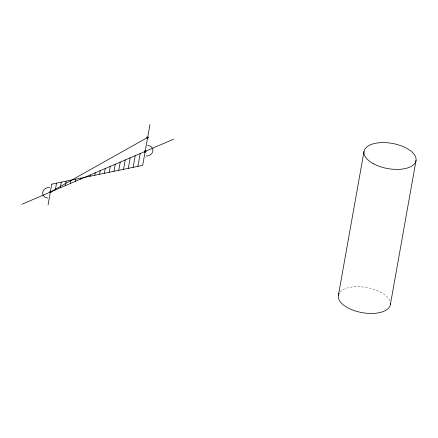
<?xml version="1.0" encoding="UTF-8"?>
<svg xmlns="http://www.w3.org/2000/svg" width="438" height="438" viewBox="0 0 438 438"><rect width="100%" height="100%" fill="white"/><g stroke="black" fill="none" stroke-linecap="round" stroke-linejoin="round"><path stroke-width="0.33" stroke-dasharray="2.19 1.64" d="M339.965 292.162A26.406 12.79 10.1 0 1 366.398 287.416A26.406 12.79 10.1 0 1 389.913 300.857"/><path stroke-width="0.66" d="M48.054 204.968L50.08 193.596M55.341 189.939L56.551 183.144M60.329 187.798L61.336 182.159M65.322 185.657L66.122 181.168M70.315 183.517L70.907 180.182M75.303 181.376L75.692 179.191M80.296 179.235L80.477 178.206M90.047 176.229L90.277 174.954M94.832 175.244L95.27 172.813M99.623 174.253L100.258 170.672M104.408 173.267L105.251 168.531M109.193 172.282L110.239 166.391M113.979 171.291L115.232 164.25M118.764 170.305L120.226 162.109M123.549 169.314L125.213 159.969M128.334 168.329L130.206 157.828M133.119 167.343L135.194 155.682M137.904 166.352L140.187 153.541M147.934 135.922L149.96 124.551M338.339 295.65L363.983 151.603M390.406 304.432L416.051 160.385M21.9 204.283L173.629 139.196M47.797 198.075A6.159 5.283 -12.8 0 1 42.694 192.298A6.159 5.283 -12.8 0 1 49.686 187.464M147.732 145.405A6.159 5.283 -12.8 0 1 152.835 151.181A6.159 5.283 -12.8 0 1 145.843 156.021M390.455 303.238A26.406 12.79 10.1 0 1 361.306 312.48A26.406 12.79 10.1 0 1 339.165 293.29M51.766 184.135L50.348 192.079L147.666 137.439L142.689 165.367L51.766 184.135M147.327 138.162A0.881 0.756 -12.8 0 0 148.531 137.291A0.881 0.756 -12.8 0 0 147.13 136.87A0.881 0.756 -12.8 0 0 147.327 138.162M50.014 192.802A0.881 0.756 -12.8 0 0 51.213 191.932A0.881 0.756 -12.8 0 0 49.817 191.51A0.881 0.756 -12.8 0 0 50.014 192.802M144.841 152.123A0.881 0.756 -12.8 0 0 146.046 151.252A0.881 0.756 -12.8 0 0 144.644 150.831A0.881 0.756 -12.8 0 0 144.841 152.123M373.477 163.768A26.406 12.79 10.1 0 0 415.761 161.578A26.406 12.79 10.1 0 0 380.808 142.64A26.406 12.79 10.1 0 0 373.477 163.768"/></g></svg>
